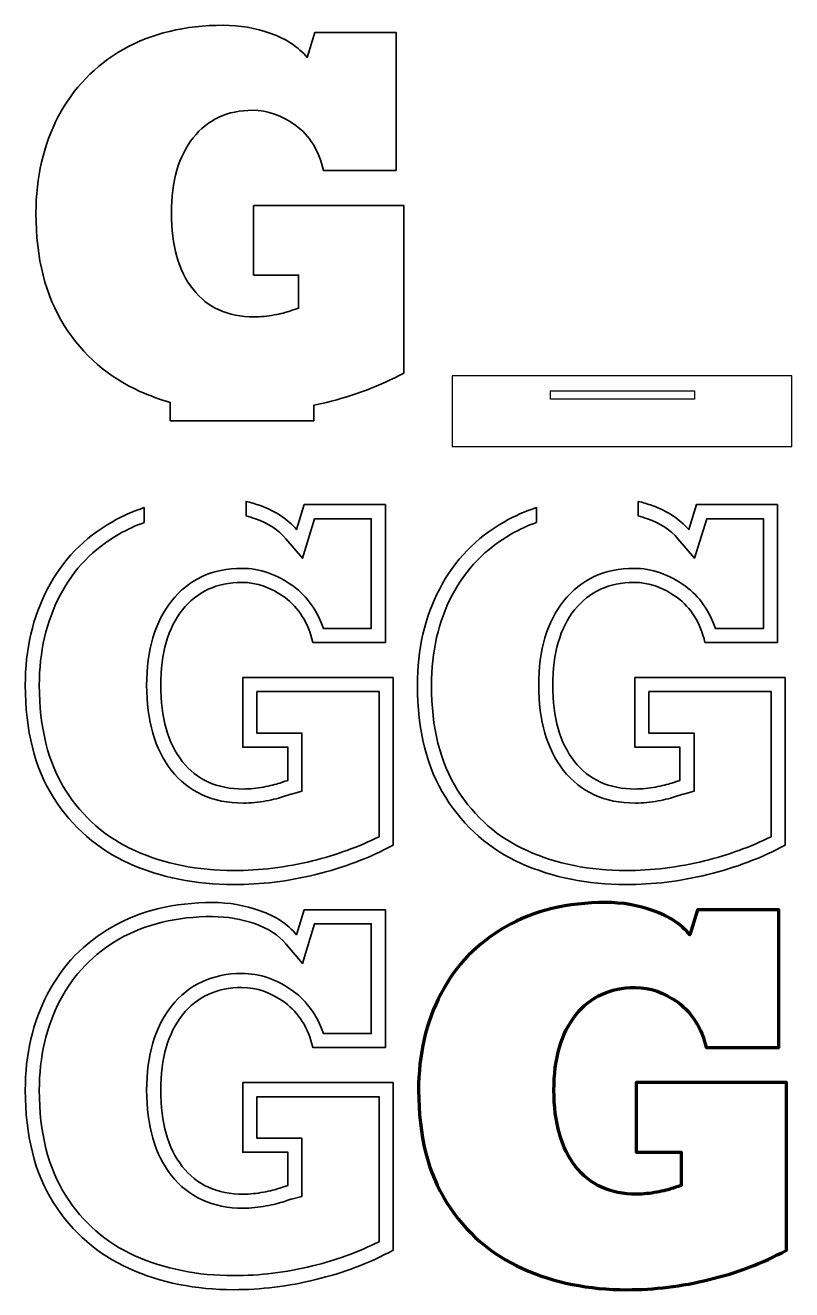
# Model space of a CAD drawing. Header units: inches. Extents: x 0.8 to 19.9, y 0.8 to 32.3.
import ezdxf

# ---------------------------------------------------------------- set-up
doc = ezdxf.new("R2010")
doc.units = ezdxf.units.IN
doc.header["$MEASUREMENT"] = 0
doc.layers.add('Layer 1', color=7, linetype='Continuous')

# ---------------------------------------------------------------- blocks, each defined once
blk = doc.blocks.new('block 2')
at = {"layer": 'Layer 1', "color": 7, "lineweight": 35, "true_color": 0xffffff}
for points, knots in [([(3.388, 1.369), (2.603, 1.72), (1.975, 2.266), (1.505, 3.007), (1.034, 3.749), (0.799, 4.681), (0.799, 5.806), (0.799, 6.698), (0.985, 7.5), (1.355, 8.209), (1.726, 8.919), (2.264, 9.475), (2.97, 9.877), (3.675, 10.28), (4.506, 10.481), (5.463, 10.481), (5.87, 10.481), (6.264, 10.414), (6.647, 10.278), (7.03, 10.142), (7.333, 9.943), (7.556, 9.68), (7.556, 9.68), (7.747, 10.302), (7.747, 10.302), (7.747, 10.302), (9.768, 10.302), (9.768, 10.302), (9.768, 10.302), (9.768, 6.87), (9.768, 6.87), (9.768, 6.87), (7.963, 6.87), (7.963, 6.87), (7.843, 7.364), (7.612, 7.737), (7.269, 7.988), (6.926, 8.239), (6.567, 8.365), (6.193, 8.365), (5.571, 8.365), (5.078, 8.137), (4.716, 7.683), (4.353, 7.229), (4.172, 6.603), (4.172, 5.806), (4.172, 5), (4.351, 4.368), (4.71, 3.91), (5.069, 3.452), (5.575, 3.222), (6.229, 3.222), (6.396, 3.222), (6.563, 3.238), (6.731, 3.27), (6.898, 3.302), (7.034, 3.336), (7.137, 3.372), (7.241, 3.408), (7.309, 3.43), (7.341, 3.438), (7.341, 3.438), (7.341, 4.263), (7.341, 4.263), (7.341, 4.263), (6.217, 4.263), (6.217, 4.263), (6.217, 4.263), (6.217, 5.997), (6.217, 5.997), (6.217, 5.997), (9.96, 5.997), (9.96, 5.997), (9.96, 5.997), (9.96, 1.823), (9.96, 1.823), (9.362, 1.504), (8.72, 1.261), (8.034, 1.094), (7.349, 0.926), (6.667, 0.843), (5.989, 0.843), (5.041, 0.843), (4.174, 1.018), (3.388, 1.369)], [0, 0, 0, 0, 1, 1, 1, 2, 2, 2, 3, 3, 3, 4, 4, 4, 5, 5, 5, 6, 6, 6, 7, 7, 7, 8, 8, 8, 9, 9, 9, 10, 10, 10, 11, 11, 11, 12, 12, 12, 13, 13, 13, 14, 14, 14, 15, 15, 15, 16, 16, 16, 17, 17, 17, 18, 18, 18, 19, 19, 19, 20, 20, 20, 21, 21, 21, 22, 22, 22, 23, 23, 23, 24, 24, 24, 25, 25, 25, 26, 26, 26, 27, 27, 27, 28, 28, 28, 28]), ([(5.989, 1.193), (5.094, 1.193), (4.267, 1.36), (3.531, 1.688), (2.813, 2.009), (2.231, 2.516), (1.8, 3.195), (1.368, 3.876), (1.149, 4.754), (1.149, 5.806), (1.149, 6.637), (1.323, 7.391), (1.666, 8.047), (2.003, 8.693), (2.5, 9.206), (3.143, 9.573), (3.792, 9.944), (4.573, 10.131), (5.463, 10.131), (5.828, 10.131), (6.187, 10.07), (6.53, 9.948), (6.852, 9.834), (7.107, 9.668), (7.289, 9.454), (7.289, 9.454), (7.703, 8.966), (7.703, 8.966), (7.703, 8.966), (8.006, 9.952), (8.006, 9.952), (8.006, 9.952), (9.418, 9.952), (9.418, 9.952), (9.418, 9.952), (9.418, 7.22), (9.418, 7.22), (9.418, 7.22), (8.225, 7.22), (8.225, 7.22), (8.071, 7.666), (7.819, 8.019), (7.476, 8.27), (7.073, 8.565), (6.642, 8.715), (6.193, 8.715), (5.462, 8.715), (4.873, 8.441), (4.442, 7.901), (4.03, 7.386), (3.822, 6.681), (3.822, 5.806), (3.822, 4.924), (4.028, 4.214), (4.434, 3.694), (4.861, 3.149), (5.465, 2.872), (6.229, 2.872), (6.417, 2.872), (6.609, 2.891), (6.796, 2.927), (6.981, 2.962), (7.13, 2.999), (7.252, 3.041), (7.388, 3.088), (7.423, 3.097), (7.426, 3.098), (7.426, 3.098), (7.691, 3.165), (7.691, 3.165), (7.691, 3.165), (7.691, 4.613), (7.691, 4.613), (7.691, 4.613), (6.567, 4.613), (6.567, 4.613), (6.567, 4.613), (6.567, 5.647), (6.567, 5.647), (6.567, 5.647), (9.61, 5.647), (9.61, 5.647), (9.61, 5.647), (9.61, 2.037), (9.61, 2.037), (9.092, 1.779), (8.535, 1.576), (7.951, 1.434), (7.296, 1.274), (6.636, 1.193), (5.989, 1.193)], [0, 0, 0, 0, 1, 1, 1, 2, 2, 2, 3, 3, 3, 4, 4, 4, 5, 5, 5, 6, 6, 6, 7, 7, 7, 8, 8, 8, 9, 9, 9, 10, 10, 10, 11, 11, 11, 12, 12, 12, 13, 13, 13, 14, 14, 14, 15, 15, 15, 16, 16, 16, 17, 17, 17, 18, 18, 18, 19, 19, 19, 20, 20, 20, 21, 21, 21, 22, 22, 22, 23, 23, 23, 24, 24, 24, 25, 25, 25, 26, 26, 26, 27, 27, 27, 28, 28, 28, 29, 29, 29, 30, 30, 30, 30])]:
    blk.add_open_spline(points, degree=3, knots=knots, dxfattribs=at)
blk = doc.blocks.new('block 3')
at = {"layer": 'Layer 1', "color": 6, "lineweight": 70, "true_color": 0xff00ff}
blk.add_open_spline([(13.184, 1.369), (12.399, 1.72), (11.771, 2.266), (11.301, 3.007), (10.83, 3.749), (10.595, 4.681), (10.595, 5.806), (10.595, 6.698), (10.781, 7.5), (11.151, 8.209), (11.522, 8.919), (12.06, 9.475), (12.766, 9.877), (13.471, 10.28), (14.302, 10.481), (15.259, 10.481), (15.666, 10.481), (16.06, 10.414), (16.443, 10.278), (16.826, 10.142), (17.128, 9.943), (17.352, 9.68), (17.352, 9.68), (17.543, 10.302), (17.543, 10.302), (17.543, 10.302), (19.564, 10.302), (19.564, 10.302), (19.564, 10.302), (19.564, 6.87), (19.564, 6.87), (19.564, 6.87), (17.758, 6.87), (17.758, 6.87), (17.639, 7.364), (17.407, 7.737), (17.065, 7.988), (16.722, 8.239), (16.363, 8.365), (15.988, 8.365), (15.367, 8.365), (14.874, 8.137), (14.512, 7.683), (14.149, 7.229), (13.967, 6.603), (13.967, 5.806), (13.967, 5), (14.147, 4.368), (14.506, 3.91), (14.864, 3.452), (15.371, 3.222), (16.024, 3.222), (16.192, 3.222), (16.359, 3.238), (16.527, 3.27), (16.694, 3.302), (16.83, 3.336), (16.933, 3.372), (17.037, 3.408), (17.105, 3.43), (17.137, 3.438), (17.137, 3.438), (17.137, 4.263), (17.137, 4.263), (17.137, 4.263), (16.012, 4.263), (16.012, 4.263), (16.012, 4.263), (16.012, 5.997), (16.012, 5.997), (16.012, 5.997), (19.755, 5.997), (19.755, 5.997), (19.755, 5.997), (19.755, 1.823), (19.755, 1.823), (19.158, 1.504), (18.516, 1.261), (17.83, 1.094), (17.144, 0.926), (16.463, 0.843), (15.785, 0.843), (14.836, 0.843), (13.969, 1.018), (13.184, 1.369)], degree=3, knots=[0, 0, 0, 0, 1, 1, 1, 2, 2, 2, 3, 3, 3, 4, 4, 4, 5, 5, 5, 6, 6, 6, 7, 7, 7, 8, 8, 8, 9, 9, 9, 10, 10, 10, 11, 11, 11, 12, 12, 12, 13, 13, 13, 14, 14, 14, 15, 15, 15, 16, 16, 16, 17, 17, 17, 18, 18, 18, 19, 19, 19, 20, 20, 20, 21, 21, 21, 22, 22, 22, 23, 23, 23, 24, 24, 24, 25, 25, 25, 26, 26, 26, 27, 27, 27, 28, 28, 28, 28], dxfattribs=at)

msp = doc.modelspace()

# ---------------------------------------------------------------- linework, layer by layer
at = {"layer": 'Layer 1', "color": 7, "lineweight": 30, "true_color": 0xffffff}
for points in [[(11.431, 23.589), (11.431, 21.832), (19.889, 21.832), (19.889, 23.589), (11.431, 23.589)], [(17.467, 23.012), (13.881, 23.012), (13.881, 23.222), (17.467, 23.222), (17.467, 23.012), (17.467, 23.012)]]:
    msp.add_lwpolyline(points, dxfattribs=at)
at = {"layer": 'Layer 1', "color": 7, "lineweight": 35, "true_color": 0xffffff}
for points, knots in [([(6.484, 27.833), (6.484, 27.833), (6.484, 26.099), (6.484, 26.099), (6.484, 26.099), (7.608, 26.099), (7.608, 26.099), (7.608, 26.099), (7.608, 25.274), (7.608, 25.274), (7.576, 25.266), (7.508, 25.244), (7.404, 25.208), (7.301, 25.172), (7.165, 25.138), (6.998, 25.106), (6.83, 25.075), (6.663, 25.059), (6.496, 25.059), (5.842, 25.059), (5.336, 25.288), (4.977, 25.746), (4.618, 26.205), (4.439, 26.836), (4.439, 27.642), (4.439, 28.439), (4.62, 29.065), (4.983, 29.519), (5.345, 29.974), (5.838, 30.201), (6.46, 30.201), (6.834, 30.201), (7.193, 30.075), (7.536, 29.824), (7.879, 29.573), (8.11, 29.2), (8.229, 28.706), (8.229, 28.706), (10.035, 28.706), (10.035, 28.706), (10.035, 28.706), (10.035, 32.138), (10.035, 32.138), (10.035, 32.138), (8.014, 32.138), (8.014, 32.138), (8.014, 32.138), (7.823, 31.516), (7.823, 31.516), (7.6, 31.779), (7.297, 31.979), (6.914, 32.114), (6.531, 32.25), (6.137, 32.318), (5.73, 32.318), (4.773, 32.318), (3.942, 32.116), (3.237, 31.714), (2.531, 31.311), (1.993, 30.755), (1.622, 30.045), (1.252, 29.336), (1.066, 28.534), (1.066, 27.642), (1.066, 26.518), (1.301, 25.585), (1.772, 24.843), (2.242, 24.102), (2.87, 23.556), (3.655, 23.205), (3.898, 23.097), (4.148, 23.005), (4.406, 22.93), (4.406, 22.93), (4.406, 22.474), (4.406, 22.474), (4.406, 22.474), (7.986, 22.474), (7.986, 22.474), (7.986, 22.474), (7.986, 22.859), (7.986, 22.859), (8.091, 22.881), (8.196, 22.904), (8.301, 22.93), (8.987, 23.097), (9.629, 23.341), (10.227, 23.659), (10.227, 23.659), (10.227, 27.833), (10.227, 27.833), (10.227, 27.833), (6.484, 27.833), (6.484, 27.833)], [0, 0, 0, 0, 1, 1, 1, 2, 2, 2, 3, 3, 3, 4, 4, 4, 5, 5, 5, 6, 6, 6, 7, 7, 7, 8, 8, 8, 9, 9, 9, 10, 10, 10, 11, 11, 11, 12, 12, 12, 13, 13, 13, 14, 14, 14, 15, 15, 15, 16, 16, 16, 17, 17, 17, 18, 18, 18, 19, 19, 19, 20, 20, 20, 21, 21, 21, 22, 22, 22, 23, 23, 23, 24, 24, 24, 25, 25, 25, 26, 26, 26, 27, 27, 27, 28, 28, 28, 29, 29, 29, 30, 30, 30, 31, 31, 31, 31]), ([(6.217, 16.081), (6.217, 16.081), (6.217, 14.347), (6.217, 14.347), (6.217, 14.347), (7.341, 14.347), (7.341, 14.347), (7.341, 14.347), (7.341, 13.522), (7.341, 13.522), (7.309, 13.514), (7.241, 13.492), (7.137, 13.456), (7.034, 13.42), (6.898, 13.386), (6.731, 13.354), (6.563, 13.322), (6.396, 13.306), (6.229, 13.306), (5.575, 13.306), (5.069, 13.535), (4.71, 13.994), (4.351, 14.452), (4.172, 15.084), (4.172, 15.889), (4.172, 16.687), (4.353, 17.312), (4.716, 17.767), (5.078, 18.221), (5.571, 18.449), (6.193, 18.449), (6.567, 18.449), (6.926, 18.323), (7.269, 18.072), (7.612, 17.821), (7.843, 17.448), (7.963, 16.954), (7.963, 16.954), (9.768, 16.954), (9.768, 16.954), (9.768, 16.954), (9.768, 20.386), (9.768, 20.386), (9.768, 20.386), (7.747, 20.386), (7.747, 20.386), (7.747, 20.386), (7.556, 19.764), (7.556, 19.764), (7.333, 20.027), (7.03, 20.226), (6.647, 20.362), (6.532, 20.403), (6.416, 20.437), (6.299, 20.466), (6.299, 20.466), (6.299, 20.104), (6.299, 20.104), (6.377, 20.083), (6.454, 20.059), (6.53, 20.032), (6.852, 19.918), (7.107, 19.751), (7.289, 19.538), (7.289, 19.538), (7.703, 19.05), (7.703, 19.05), (7.703, 19.05), (8.006, 20.036), (8.006, 20.036), (8.006, 20.036), (9.418, 20.036), (9.418, 20.036), (9.418, 20.036), (9.418, 17.304), (9.418, 17.304), (9.418, 17.304), (8.225, 17.304), (8.225, 17.304), (8.071, 17.75), (7.819, 18.102), (7.476, 18.354), (7.073, 18.649), (6.642, 18.799), (6.193, 18.799), (5.462, 18.799), (4.873, 18.525), (4.442, 17.985), (4.03, 17.47), (3.822, 16.764), (3.822, 15.889), (3.822, 15.008), (4.028, 14.297), (4.434, 13.778), (4.861, 13.233), (5.465, 12.956), (6.229, 12.956), (6.417, 12.956), (6.609, 12.975), (6.796, 13.01), (6.981, 13.045), (7.13, 13.083), (7.252, 13.125), (7.388, 13.172), (7.423, 13.181), (7.426, 13.182), (7.426, 13.182), (7.691, 13.249), (7.691, 13.249), (7.691, 13.249), (7.691, 14.697), (7.691, 14.697), (7.691, 14.697), (6.567, 14.697), (6.567, 14.697), (6.567, 14.697), (6.567, 15.731), (6.567, 15.731), (6.567, 15.731), (9.61, 15.731), (9.61, 15.731), (9.61, 15.731), (9.61, 12.12), (9.61, 12.12), (9.092, 11.863), (8.535, 11.66), (7.951, 11.518), (7.296, 11.358), (6.636, 11.277), (5.989, 11.277), (5.094, 11.277), (4.267, 11.443), (3.531, 11.772), (2.813, 12.093), (2.231, 12.6), (1.8, 13.279), (1.368, 13.959), (1.149, 14.838), (1.149, 15.889), (1.149, 16.721), (1.323, 17.475), (1.666, 18.131), (2.003, 18.777), (2.5, 19.29), (3.143, 19.657), (3.338, 19.768), (3.545, 19.863), (3.763, 19.941), (3.763, 19.941), (3.763, 20.312), (3.763, 20.312), (3.483, 20.22), (3.219, 20.103), (2.97, 19.961), (2.264, 19.559), (1.726, 19.003), (1.355, 18.293), (0.985, 17.583), (0.799, 16.782), (0.799, 15.889), (0.799, 14.765), (1.034, 13.832), (1.505, 13.091), (1.975, 12.35), (2.603, 11.803), (3.388, 11.453), (4.174, 11.102), (5.041, 10.927), (5.989, 10.927), (6.667, 10.927), (7.349, 11.01), (8.034, 11.178), (8.72, 11.345), (9.362, 11.588), (9.96, 11.907), (9.96, 11.907), (9.96, 16.081), (9.96, 16.081), (9.96, 16.081), (6.217, 16.081), (6.217, 16.081), (6.217, 16.081), (6.217, 16.081), (6.217, 16.081)], [0, 0, 0, 0, 1, 1, 1, 2, 2, 2, 3, 3, 3, 4, 4, 4, 5, 5, 5, 6, 6, 6, 7, 7, 7, 8, 8, 8, 9, 9, 9, 10, 10, 10, 11, 11, 11, 12, 12, 12, 13, 13, 13, 14, 14, 14, 15, 15, 15, 16, 16, 16, 17, 17, 17, 18, 18, 18, 19, 19, 19, 20, 20, 20, 21, 21, 21, 22, 22, 22, 23, 23, 23, 24, 24, 24, 25, 25, 25, 26, 26, 26, 27, 27, 27, 28, 28, 28, 29, 29, 29, 30, 30, 30, 31, 31, 31, 32, 32, 32, 33, 33, 33, 34, 34, 34, 35, 35, 35, 36, 36, 36, 37, 37, 37, 38, 38, 38, 39, 39, 39, 40, 40, 40, 41, 41, 41, 42, 42, 42, 43, 43, 43, 44, 44, 44, 45, 45, 45, 46, 46, 46, 47, 47, 47, 48, 48, 48, 49, 49, 49, 50, 50, 50, 51, 51, 51, 52, 52, 52, 53, 53, 53, 54, 54, 54, 55, 55, 55, 56, 56, 56, 57, 57, 57, 58, 58, 58, 59, 59, 59, 60, 60, 60, 61, 61, 61, 61]), ([(15.982, 16.081), (15.982, 16.081), (15.982, 14.347), (15.982, 14.347), (15.982, 14.347), (17.106, 14.347), (17.106, 14.347), (17.106, 14.347), (17.106, 13.522), (17.106, 13.522), (17.074, 13.514), (17.007, 13.492), (16.903, 13.456), (16.799, 13.42), (16.664, 13.386), (16.497, 13.354), (16.329, 13.322), (16.162, 13.306), (15.994, 13.306), (15.34, 13.306), (14.834, 13.535), (14.476, 13.994), (14.117, 14.452), (13.937, 15.084), (13.937, 15.889), (13.937, 16.687), (14.119, 17.312), (14.482, 17.767), (14.844, 18.221), (15.337, 18.449), (15.958, 18.449), (16.333, 18.449), (16.692, 18.323), (17.035, 18.072), (17.377, 17.821), (17.609, 17.448), (17.728, 16.954), (17.728, 16.954), (19.534, 16.954), (19.534, 16.954), (19.534, 16.954), (19.534, 20.386), (19.534, 20.386), (19.534, 20.386), (17.513, 20.386), (17.513, 20.386), (17.513, 20.386), (17.322, 19.764), (17.322, 19.764), (17.098, 20.027), (16.795, 20.226), (16.413, 20.362), (16.298, 20.403), (16.182, 20.437), (16.065, 20.466), (16.065, 20.466), (16.065, 20.104), (16.065, 20.104), (16.143, 20.083), (16.22, 20.059), (16.296, 20.032), (16.618, 19.918), (16.873, 19.751), (17.055, 19.538), (17.055, 19.538), (17.468, 19.05), (17.468, 19.05), (17.468, 19.05), (17.772, 20.036), (17.772, 20.036), (17.772, 20.036), (19.184, 20.036), (19.184, 20.036), (19.184, 20.036), (19.184, 17.304), (19.184, 17.304), (19.184, 17.304), (17.99, 17.304), (17.99, 17.304), (17.836, 17.75), (17.585, 18.102), (17.242, 18.354), (16.839, 18.649), (16.407, 18.799), (15.958, 18.799), (15.228, 18.799), (14.639, 18.525), (14.208, 17.985), (13.796, 17.47), (13.587, 16.764), (13.587, 15.889), (13.587, 15.008), (13.793, 14.297), (14.2, 13.778), (14.627, 13.233), (15.23, 12.956), (15.994, 12.956), (16.183, 12.956), (16.374, 12.975), (16.562, 13.01), (16.747, 13.045), (16.896, 13.083), (17.018, 13.125), (17.153, 13.172), (17.188, 13.181), (17.192, 13.182), (17.192, 13.182), (17.456, 13.249), (17.456, 13.249), (17.456, 13.249), (17.456, 14.697), (17.456, 14.697), (17.456, 14.697), (16.332, 14.697), (16.332, 14.697), (16.332, 14.697), (16.332, 15.731), (16.332, 15.731), (16.332, 15.731), (19.375, 15.731), (19.375, 15.731), (19.375, 15.731), (19.375, 12.12), (19.375, 12.12), (18.858, 11.863), (18.301, 11.66), (17.717, 11.518), (17.062, 11.358), (16.402, 11.277), (15.755, 11.277), (14.86, 11.277), (14.033, 11.443), (13.297, 11.772), (12.579, 12.093), (11.997, 12.6), (11.566, 13.279), (11.134, 13.959), (10.915, 14.838), (10.915, 15.889), (10.915, 16.721), (11.089, 17.475), (11.431, 18.131), (11.769, 18.777), (12.266, 19.29), (12.909, 19.657), (13.104, 19.768), (13.311, 19.863), (13.529, 19.941), (13.529, 19.941), (13.529, 20.312), (13.529, 20.312), (13.249, 20.22), (12.984, 20.103), (12.736, 19.961), (12.03, 19.559), (11.492, 19.003), (11.121, 18.293), (10.75, 17.583), (10.565, 16.782), (10.565, 15.889), (10.565, 14.765), (10.8, 13.832), (11.271, 13.091), (11.741, 12.35), (12.369, 11.803), (13.154, 11.453), (13.939, 11.102), (14.806, 10.927), (15.755, 10.927), (16.433, 10.927), (17.114, 11.01), (17.8, 11.178), (18.486, 11.345), (19.127, 11.588), (19.725, 11.907), (19.725, 11.907), (19.725, 16.081), (19.725, 16.081), (19.725, 16.081), (15.982, 16.081), (15.982, 16.081), (15.982, 16.081), (15.982, 16.081), (15.982, 16.081)], [0, 0, 0, 0, 1, 1, 1, 2, 2, 2, 3, 3, 3, 4, 4, 4, 5, 5, 5, 6, 6, 6, 7, 7, 7, 8, 8, 8, 9, 9, 9, 10, 10, 10, 11, 11, 11, 12, 12, 12, 13, 13, 13, 14, 14, 14, 15, 15, 15, 16, 16, 16, 17, 17, 17, 18, 18, 18, 19, 19, 19, 20, 20, 20, 21, 21, 21, 22, 22, 22, 23, 23, 23, 24, 24, 24, 25, 25, 25, 26, 26, 26, 27, 27, 27, 28, 28, 28, 29, 29, 29, 30, 30, 30, 31, 31, 31, 32, 32, 32, 33, 33, 33, 34, 34, 34, 35, 35, 35, 36, 36, 36, 37, 37, 37, 38, 38, 38, 39, 39, 39, 40, 40, 40, 41, 41, 41, 42, 42, 42, 43, 43, 43, 44, 44, 44, 45, 45, 45, 46, 46, 46, 47, 47, 47, 48, 48, 48, 49, 49, 49, 50, 50, 50, 51, 51, 51, 52, 52, 52, 53, 53, 53, 54, 54, 54, 55, 55, 55, 56, 56, 56, 57, 57, 57, 58, 58, 58, 59, 59, 59, 60, 60, 60, 61, 61, 61, 61])]:
    msp.add_open_spline(points, degree=3, knots=knots, dxfattribs=at)

# ---------------------------------------------------------------- block references
at = {"layer": 'Layer 1'}
for name in ['block 2', 'block 3']:
    msp.add_blockref(name, (0, 0), dxfattribs=at)

doc.saveas('drawing.dxf')
